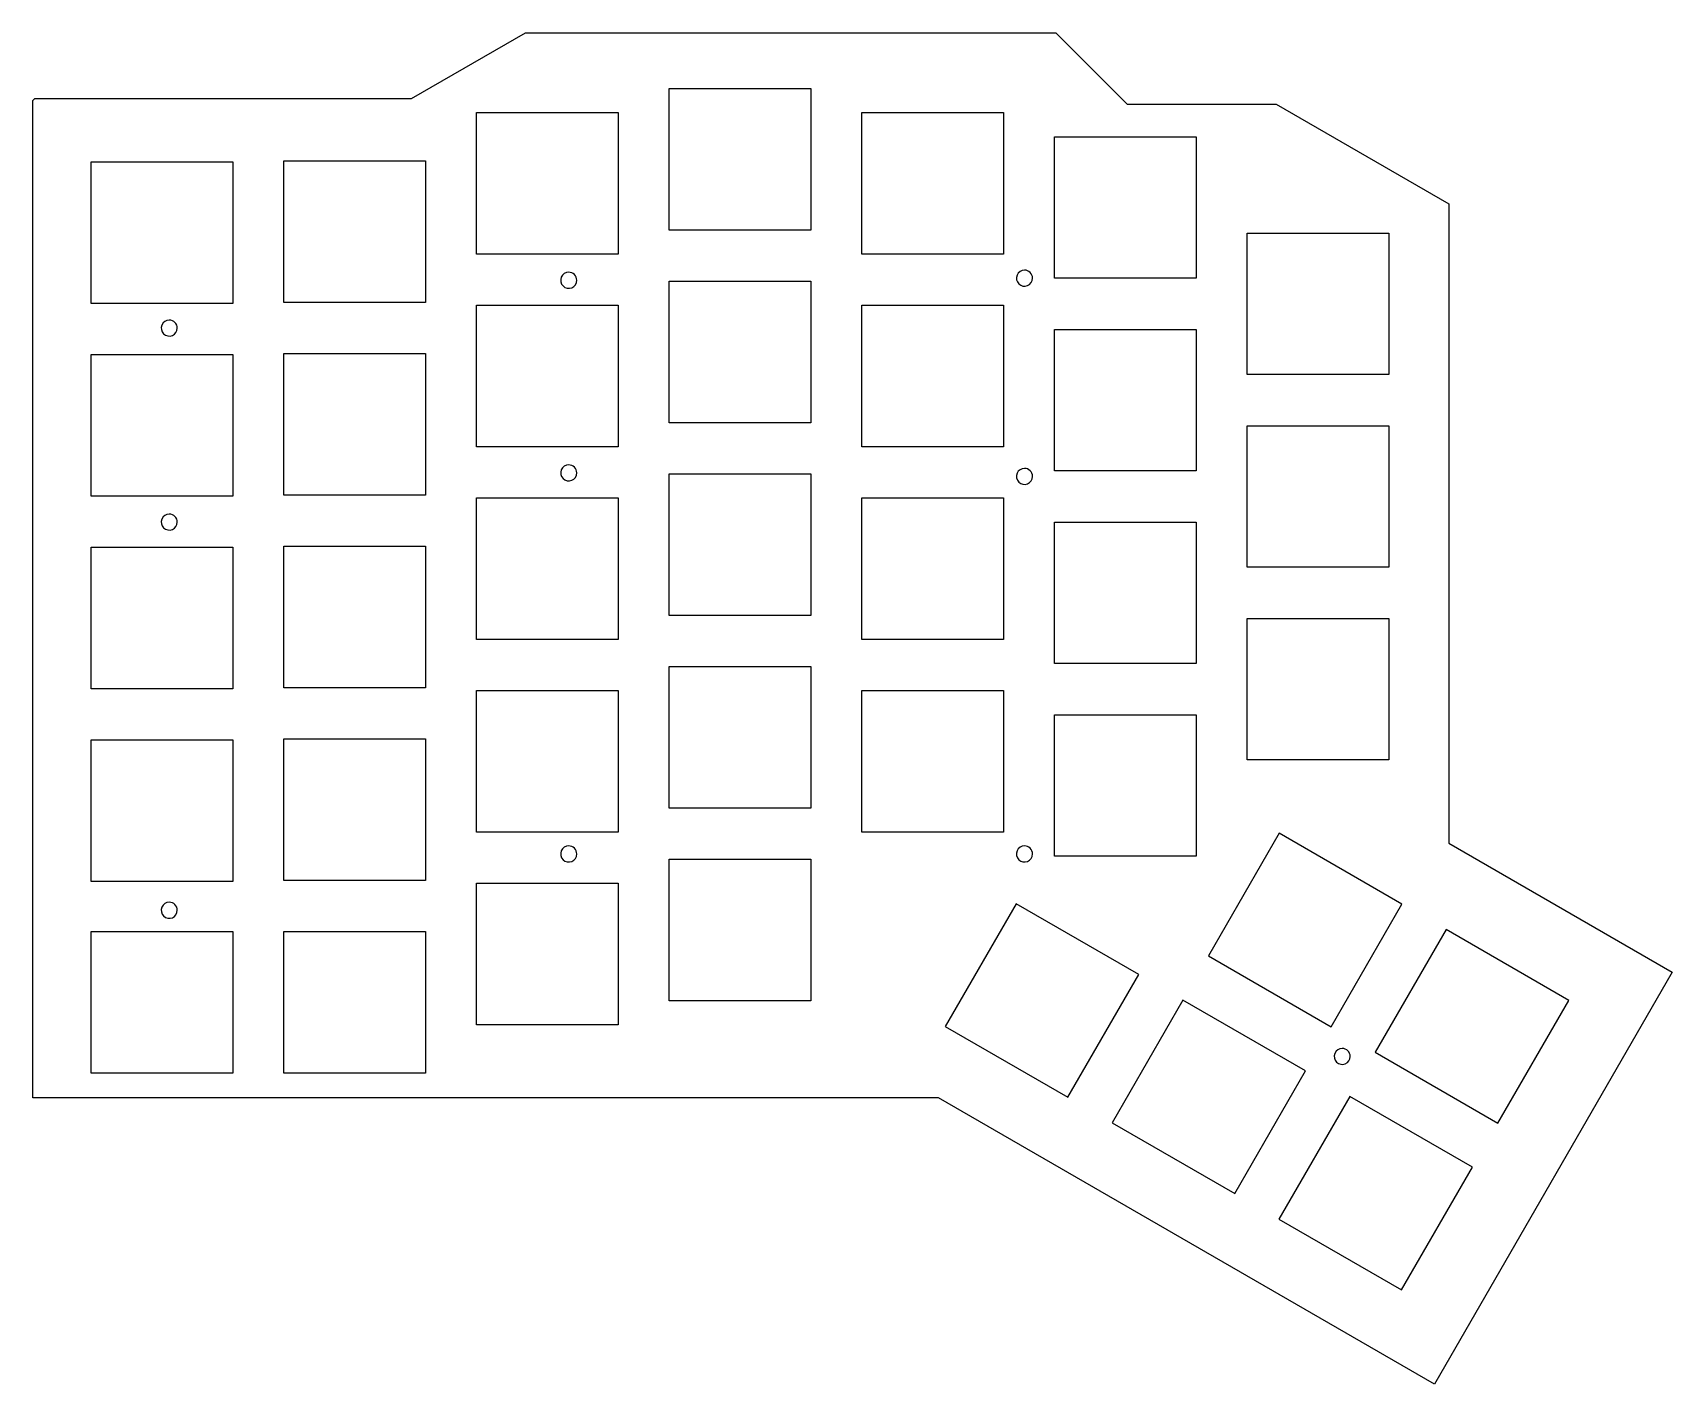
# Model space of a CAD drawing. Extents: x 122 to 734, y 374 to 879.
import ezdxf

# ---------------------------------------------------------------- set-up
doc = ezdxf.new("R2010")
doc.units = 0
doc.layers.get('0').update_dxf_attribs({"linetype": 'CONTINUOUS'})

msp = doc.modelspace()

# ---------------------------------------------------------------- linework, layer by layer
at = {"color": 7}
for points in [[(122.37413, 854.576315), (263.14438, 854.576315), (305.67411, 879.130865), (503.89349, 879.130865), (530.56772, 852.456635), (586.27608, 852.456635), (650.7826, 815.213775), (650.7826, 576.235155), (734.25227, 528.043915), (645.3672, 374.090455), (460.04457, 481.086525), (121.5743, 481.086525), (121.5743, 853.776485)], [(359.45203, 858.291185), (412.36803, 858.291185), (412.36803, 805.374185), (359.45203, 805.374185)], [(287.45203, 849.288185), (340.36803, 849.288185), (340.36803, 796.379185), (287.45203, 796.379185)], [(431.45203, 849.288185), (484.36803, 849.288185), (484.36803, 796.379185), (431.45203, 796.379185)], [(503.45103, 840.289185), (556.36803, 840.289185), (556.36803, 787.380185), (503.45103, 787.380185)], [(143.45203, 830.931185), (196.36903, 830.931185), (196.36903, 778.014185), (143.45203, 778.014185)], [(215.45203, 831.290185), (268.36803, 831.290185), (268.36803, 778.381185), (215.45203, 778.381185)], [(575.45103, 804.289185), (628.36803, 804.289185), (628.36803, 751.379185), (575.45103, 751.379185)], [(492.19925, 790.431645)], [(321.87109, 789.637545), (321.87109, 789.637545)], [(359.45203, 786.291185), (412.36803, 786.291185), (412.36803, 733.374185), (359.45203, 733.374185)], [(287.45203, 777.288185), (340.36803, 777.288185), (340.36803, 724.379185), (287.45203, 724.379185)], [(431.45203, 777.288185), (484.36803, 777.288185), (484.36803, 724.379185), (431.45203, 724.379185)], [(172.58582, 771.770965)], [(503.45103, 768.289185), (556.36803, 768.289185), (556.36803, 715.379185), (503.45103, 715.379185)], [(143.45203, 758.931185), (196.36903, 758.931185), (196.36903, 706.014185), (143.45203, 706.014185)], [(215.45203, 759.290185), (268.36803, 759.290185), (268.36803, 706.379185), (215.45203, 706.379185)], [(575.45103, 732.290185), (628.36803, 732.290185), (628.36803, 679.379185), (575.45103, 679.379185)], [(321.87109, 717.660615)], [(359.45203, 714.290185), (412.36803, 714.290185), (412.36803, 661.374185), (359.45203, 661.374185)], [(492.19925, 716.353185)], [(287.45203, 705.289185), (340.36803, 705.289185), (340.36803, 652.379185), (287.45203, 652.379185)], [(431.45203, 705.289185), (484.36803, 705.289185), (484.36803, 652.379185), (431.45203, 652.379185)], [(172.58582, 699.268645)], [(503.45103, 696.290185), (556.36803, 696.290185), (556.36803, 643.379185), (503.45103, 643.379185)], [(143.45203, 686.931185), (196.36903, 686.931185), (196.36903, 634.014185), (143.45203, 634.014185)], [(215.45203, 687.289185), (268.36803, 687.289185), (268.36803, 634.379185), (215.45203, 634.379185)], [(575.45103, 660.290185), (628.36803, 660.290185), (628.36803, 607.379185), (575.45103, 607.379185)], [(359.45203, 642.290185), (412.36803, 642.290185), (412.36803, 589.374185), (359.45203, 589.374185)], [(287.45203, 633.289185), (340.36803, 633.289185), (340.36803, 580.379185), (287.45203, 580.379185)], [(431.45203, 633.289185), (484.36803, 633.289185), (484.36803, 580.379185), (431.45203, 580.379185)], [(503.45103, 624.290185), (556.36803, 624.290185), (556.36803, 571.379185), (503.45103, 571.379185)], [(143.45203, 614.931185), (196.36903, 614.931185), (196.36903, 562.019185), (143.45203, 562.019185)], [(215.45203, 615.289185), (268.36803, 615.289185), (268.36803, 562.379185), (215.45203, 562.379185)], [(560.94203, 534.150185), (606.76803, 507.691185), (633.22903, 553.519185), (587.40203, 579.978185)], [(321.87109, 575.238495)], [(359.45203, 570.290185), (412.36803, 570.290185), (412.36803, 517.374185), (359.45203, 517.374185)], [(492.19925, 575.238495)], [(287.45203, 561.289185), (340.36803, 561.289185), (340.36803, 508.379185), (287.45203, 508.379185)], [(172.58582, 554.195585)], [(462.58703, 507.800185), (508.41403, 481.340185), (534.87403, 527.166185), (489.04703, 553.623185)], [(143.45203, 543.289185), (196.36903, 543.289185), (196.36903, 490.380185), (143.45203, 490.380185)], [(215.45203, 543.289185), (268.36303, 543.289185), (268.36303, 490.380185), (215.45203, 490.380185)], [(623.29603, 498.150185), (669.11903, 471.690185), (695.57603, 517.519185), (649.75303, 543.978185)], [(524.94203, 471.800185), (570.76803, 445.340185), (597.22903, 491.170185), (551.39503, 517.623185)], [(610.93494, 499.583895)], [(587.29603, 435.800185), (633.11903, 409.340185), (659.57603, 455.170185), (613.75303, 481.620185)]]:
    msp.add_lwpolyline(points, close=True, dxfattribs=at)
for points in [[(492.19925, 790.431645), (490.985863, 790.431645), (489.891954, 789.700719), (489.427611, 788.579695)], [(494.32057, 789.552965), (493.757961, 790.115575), (492.994899, 790.431645), (492.19925, 790.431645)], [(319.099451, 787.785595), (318.635108, 786.664572), (318.891776, 785.374219), (319.74977, 784.516225)], [(319.099451, 787.785595), (318.635108, 786.664572), (318.891776, 785.374219), (319.74977, 784.516225)], [(321.87109, 789.637545), (320.657703, 789.637545), (319.563794, 788.906619), (319.099451, 787.785595)], [(321.87109, 789.637545), (320.657703, 789.637545), (319.563794, 788.906619), (319.099451, 787.785595)], [(319.74977, 784.516225), (320.607764, 783.658231), (321.898117, 783.401563), (323.01914, 783.865906)], [(319.74977, 784.516225), (320.607764, 783.658231), (321.898117, 783.401563), (323.01914, 783.865906)], [(323.99241, 788.758865), (323.429801, 789.321475), (322.666739, 789.637545), (321.87109, 789.637545)], [(323.99241, 788.758865), (323.429801, 789.321475), (322.666739, 789.637545), (321.87109, 789.637545)], [(323.01914, 783.865906), (324.140163, 784.330249), (324.87109, 785.424158), (324.87109, 786.637545)], [(323.01914, 783.865906), (324.140163, 784.330249), (324.87109, 785.424158), (324.87109, 786.637545)], [(324.87109, 786.637545), (324.87109, 787.433195), (324.555019, 788.196256), (323.99241, 788.758865)], [(324.87109, 786.637545), (324.87109, 787.433195), (324.555019, 788.196256), (323.99241, 788.758865)], [(489.427611, 788.579695), (488.963268, 787.458672), (489.219936, 786.168319), (490.07793, 785.310325)], [(490.07793, 785.310325), (490.935924, 784.452331), (492.226277, 784.195663), (493.3473, 784.660006)], [(493.3473, 784.660006), (494.468323, 785.124349), (495.19925, 786.218258), (495.19925, 787.431645)], [(495.19925, 787.431645), (495.19925, 788.227295), (494.883179, 788.990356), (494.32057, 789.552965)], [(169.814181, 769.919015), (169.349838, 768.797992), (169.606506, 767.507639), (170.4645, 766.649645)], [(172.58582, 771.770965), (171.372433, 771.770965), (170.278524, 771.040039), (169.814181, 769.919015)], [(170.4645, 766.649645), (171.322494, 765.791651), (172.612847, 765.534983), (173.73387, 765.999326)], [(174.70714, 770.892285), (174.144531, 771.454895), (173.381469, 771.770965), (172.58582, 771.770965)], [(173.73387, 765.999326), (174.854893, 766.463669), (175.58582, 767.557578), (175.58582, 768.770965)], [(175.58582, 768.770965), (175.58582, 769.566615), (175.269749, 770.329676), (174.70714, 770.892285)], [(321.87109, 717.660615), (320.657703, 717.660615), (319.563794, 716.929689), (319.099451, 715.808665)], [(323.99241, 716.781935), (323.429801, 717.344545), (322.666739, 717.660615), (321.87109, 717.660615)], [(319.099451, 715.808665), (318.635108, 714.687642), (318.891776, 713.397289), (319.74977, 712.539295)], [(319.74977, 712.539295), (320.607764, 711.681301), (321.898117, 711.424633), (323.01914, 711.888976)], [(323.01914, 711.888976), (324.140163, 712.353319), (324.87109, 713.447228), (324.87109, 714.660615)], [(324.87109, 714.660615), (324.87109, 715.456265), (324.555019, 716.219326), (323.99241, 716.781935)], [(489.427611, 714.501235), (488.963268, 713.380212), (489.219936, 712.089859), (490.07793, 711.231865)], [(492.19925, 716.353185), (490.985863, 716.353185), (489.891954, 715.622259), (489.427611, 714.501235)], [(490.07793, 711.231865), (490.935924, 710.373871), (492.226277, 710.117203), (493.3473, 710.581546)], [(494.32057, 715.474505), (493.757961, 716.037115), (492.994899, 716.353185), (492.19925, 716.353185)], [(493.3473, 710.581546), (494.468323, 711.045889), (495.19925, 712.139798), (495.19925, 713.353185)], [(495.19925, 713.353185), (495.19925, 714.148835), (494.883179, 714.911896), (494.32057, 715.474505)], [(172.58582, 699.268645), (171.372433, 699.268645), (170.278524, 698.537719), (169.814181, 697.416695)], [(174.70714, 698.389965), (174.144531, 698.952575), (173.381469, 699.268645), (172.58582, 699.268645)], [(169.814181, 697.416695), (169.349838, 696.295672), (169.606506, 695.005319), (170.4645, 694.147325)], [(170.4645, 694.147325), (171.322494, 693.289331), (172.612847, 693.032663), (173.73387, 693.497006)], [(173.73387, 693.497006), (174.854893, 693.961349), (175.58582, 695.055258), (175.58582, 696.268645)], [(175.58582, 696.268645), (175.58582, 697.064295), (175.269749, 697.827356), (174.70714, 698.389965)], [(319.099451, 573.386545), (318.635108, 572.265522), (318.891776, 570.975169), (319.74977, 570.117175)], [(321.87109, 575.238495), (320.657703, 575.238495), (319.563794, 574.507569), (319.099451, 573.386545)], [(319.74977, 570.117175), (320.607764, 569.259181), (321.898117, 569.002513), (323.01914, 569.466856)], [(323.99241, 574.359815), (323.429801, 574.922425), (322.666739, 575.238495), (321.87109, 575.238495)], [(323.01914, 569.466856), (324.140163, 569.931199), (324.87109, 571.025108), (324.87109, 572.238495)], [(324.87109, 572.238495), (324.87109, 573.034145), (324.555019, 573.797206), (323.99241, 574.359815)], [(489.427611, 573.386545), (488.963268, 572.265522), (489.219936, 570.975169), (490.07793, 570.117175)], [(492.19925, 575.238495), (490.985863, 575.238495), (489.891954, 574.507569), (489.427611, 573.386545)], [(490.07793, 570.117175), (490.935924, 569.259181), (492.226277, 569.002513), (493.3473, 569.466856)], [(494.32057, 574.359815), (493.757961, 574.922425), (492.994899, 575.238495), (492.19925, 575.238495)], [(493.3473, 569.466856), (494.468323, 569.931199), (495.19925, 571.025108), (495.19925, 572.238495)], [(495.19925, 572.238495), (495.19925, 573.034145), (494.883179, 573.797206), (494.32057, 574.359815)], [(169.814181, 552.343635), (169.349838, 551.222612), (169.606506, 549.932259), (170.4645, 549.074265)], [(172.58582, 554.195585), (171.372433, 554.195585), (170.278524, 553.464659), (169.814181, 552.343635)], [(174.70714, 553.316905), (174.144531, 553.879515), (173.381469, 554.195585), (172.58582, 554.195585)], [(175.58582, 551.195585), (175.58582, 551.991235), (175.269749, 552.754296), (174.70714, 553.316905)], [(170.4645, 549.074265), (171.322494, 548.216271), (172.612847, 547.959603), (173.73387, 548.423946)], [(173.73387, 548.423946), (174.854893, 548.888289), (175.58582, 549.982198), (175.58582, 551.195585)], [(608.163301, 497.731945), (607.698958, 496.610922), (607.955626, 495.320569), (608.81362, 494.462575)], [(610.93494, 499.583895), (609.721553, 499.583895), (608.627644, 498.852969), (608.163301, 497.731945)], [(613.05626, 498.705215), (612.493651, 499.267825), (611.730589, 499.583895), (610.93494, 499.583895)], [(612.08299, 493.812256), (613.204013, 494.276599), (613.93494, 495.370508), (613.93494, 496.583895)], [(613.93494, 496.583895), (613.93494, 497.379545), (613.618869, 498.142606), (613.05626, 498.705215)], [(608.81362, 494.462575), (609.671614, 493.604581), (610.961967, 493.347913), (612.08299, 493.812256)]]:
    msp.add_open_spline(points, degree=3, dxfattribs=at)

doc.saveas('drawing.dxf')
